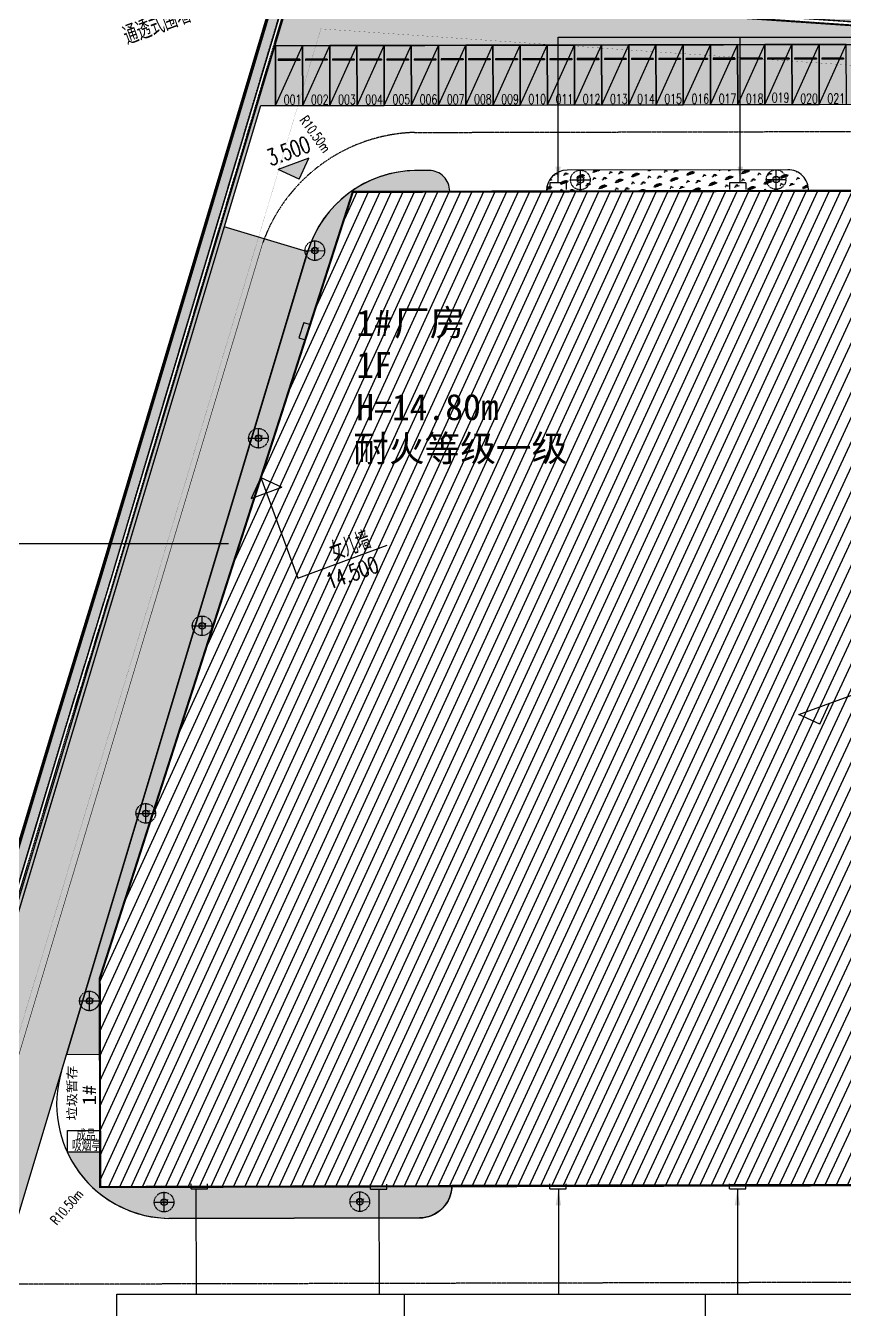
# Model space of a CAD drawing. Extents: x -23635 to 24049, y 82 to 60890.
# Drawn here: x -5513 to -4760, y 3933 to 5112 of the extents above; entities that cross this region are included whole.
import ezdxf
from ezdxf.xclip import XClip

# ---------------------------------------------------------------- set-up
doc = ezdxf.new("R2010")
doc.units = 0
for name, pattern in [('CENTER', [2, 1.25, -0.25, 0.25, -0.25]), ('DASH', [0.35, 0.25, -0.1]), ('DOTE', [2.4200000000000004, 2, -0.2, 0.02, -0.2])]:
    doc.linetypes.add(name, pattern=pattern)
for name, color, linetype in [('!ZN3-铝板幕墙-3', 3, 'Continuous'), ('0-HX', 1, 'Continuous'), ('A-AXIS-DOTE', 14, 'DOTE'), ('A-Car', 155, 'Continuous'), ('A-CURTAIN', 84, 'Continuous'), ('A-HATCH-1', 252, 'Continuous'), ('A-LIN-V', 9, 'Continuous'), ('A-SFCE', 30, 'Continuous'), ('A-STAIR', 150, 'Continuous'), ('AS-WALL', 40, 'Continuous'), ('DIM', 173, 'Continuous'), ('PUB_TEXT', 7, 'Continuous'), ('建-尺寸', 3, 'Continuous'), ('建-文字', 7, 'Continuous'), ('建-标高', 3, 'Continuous'), ('建筑物控制线', 7, 'Continuous'), ('总-标高', 3, 'Continuous'), ('黄', 40, 'Continuous')]:
    doc.layers.add(name, color=color, linetype=linetype)
doc.styles.add('_TCH_DIM', font='SIMPLEX', dxfattribs={"bigfont": 'GBCBIG'})
doc.styles.add('A-DIM', font='SIMPLEX', dxfattribs={"bigfont": 'GBCBIG'})
doc.styles.add('A-STANDARD', font='SIMPLEX', dxfattribs={"bigfont": 'GBCBIG'})
doc.styles.add('DHTEXT-1', font='ROMANS.shx', dxfattribs={"width": 0.7, "bigfont": 'CHINESE.shx'})
doc.styles.add('黑体', font='simhei.ttf', dxfattribs={"height": 12})
doc.dimstyles.new('ZN10', dxfattribs={"dimscale": 10, "dimtxt": 2.5, "dimasz": 1.5, "dimexe": 1, "dimexo": 2, "dimgap": 0.9, "dimtad": 1, "dimdec": 0, "dimdsep": 46, "dimtxsty": 'DHTEXT-1', "dimblk": 'ARCHTICK', "dimcen": 2.5, "dimclrd": 173, "dimclre": 173, "dimclrt": 7, "dimazin": 2, "dimtfac": 1, "dimtix": 1, "dimtmove": 2, "dimatfit": 3, "dimfxl": 0, "dimarcsym": 0})
pattern_1 = [(19.99999999999998, (440.107795715332, 194.2398300170898), (956.275963936384, 2050.740422578524), [240, -48, 64, -48, 240, -960]), (19.99999999999998, (348.5154342651367, 211.9834671020508), (956.275963936384, 2050.740422578524), [160, -120, 240, -120, 160, -800]), (19.99999999999998, (655.8504104614258, 1004.918022155762), (956.275963936384, 2050.740422578524), [200, -80, 200, -1120]), (19.99999999999998, (-205.3501281738281, 1032.003547668457), (956.275963936384, 2050.740422578524), [80, -160, 80, -1280]), (110, (-54.99931335449219, 1086.72677230835), (-2050.740422578524, 956.275963936384), [143.9999999999999, -1456]), (110, (724.3924865722656, 348.7915229797363), (-2050.740422578524, 956.275963936384), [159.9999999999999, -1440]), (110, (881.3766403198242, 1087.002857208252), (-2050.740422578524, 956.275963936384), [159.9999999999999, -1440]), (65.00000000000001, (925.3208694458008, 404.8966331481934), (-547.2322293314808, 1503.508193286057), [160, -2102.7416992]), (154.9999999999999, (534.4087371826172, 262.6162528991699), (-1503.508193286057, -547.2322293314808), [160, -2102.741699199999]), (83.43494882, (877.4794540405273, 395.9972076416016), (-547.2322292444445, 1503.508193285503), [160, -3417.7087632]), (95.96375653, (799.5678939819336, 376.1531410217285), (-547.2322291846804, 1503.508193052025), [159.9999999999999, -6436.969001599999]), (95.96375653, (956.5520477294922, 1114.364471435547), (-547.2322291846804, 1503.508193052025), [128, -6468.969001599999]), (95.96375653, (-24.92916107177734, 1097.671417236328), (-547.2322291846804, 1503.508193052025), [112, -6484.969001599998]), (124.03624347, (649.2170791625977, 321.4299125671387), (-547.2322292935037, 1503.508193012417), [160, -6436.9690016]), (124.03624347, (806.2012252807617, 1059.641246795654), (-547.2322292935037, 1503.508193012417), [128, -6468.9690016]), (124.03624347, (-85.06947326660156, 1075.782127380371), (-547.2322292935037, 1503.508193012417), [112, -6484.9690016]), (136.5650512, (576.7778244018555, 286.5507621765137), (-547.2322299226216, 1503.508193038666), [159.9999999999999, -3417.706876319999])]

# ---------------------------------------------------------------- blocks, each defined once
blk = doc.blocks.new('GGRrrrr')
at = {"layer": 'A-CURTAIN'}
h = blk.add_hatch(dxfattribs=at)
h.set_pattern_fill('草坪或沼泽', color=256, scale=400, angle=19.99999999999998)
h.set_pattern_definition(pattern_1)
h.paths.add_polyline_path([(1393117.320922852, 618300.9193000793), (1393292.936767578, 540880.4741477966), (1330517.002159119, 532866.5696678162), (1241737.975387573, 527102.5202484131), (1161598.890319824, 521245.7613601685), (1240382.850791931, 783371.5528144836), (1244595.073738098, 797109.7279624939), (1261185.678756714, 852563.1131820679), (1335771.367614746, 847453.3053207397), (1355485.375518799, 842594.5098495483), (1380777.422203064, 840861.7712898254), (1392639.610717773, 828900.035358429), (1392845.235137939, 738250.2696037292), (1391845.237701416, 738248.0012702942), (1391806.246421814, 755447.9559936523), (1391306.45426178, 755446.8222770691), (1391785.831069946, 764447.9511528015), (1391640.544288635, 828487.3259391785), (1380332.88168335, 839889.8824043274), (1355330.389472961, 841602.7838134766), (1335616.381584167, 846461.5792884827), (1261914.650527954, 851510.8278846741), (1245552.140869141, 796819.8416023254), (1241339.732727051, 783081.0626220703), (1162974.660324097, 522348.9729347229), (1241669.135520935, 528100.1562232971), (1330421.199440002, 533862.4550628662), (1392290.937599182, 541760.6755371094), (1392117.323532104, 618298.6509666443)])
h.paths.add_polyline_path([(1393076.15146637, 636450.5321846008), (1392076.154045105, 636448.2638511658), (1392062.989784241, 641998.404788971), (1391563.607894897, 641997.2195243835), (1392041.628883362, 650998.2749595642), (1391886.520614624, 720048.3890342712), (1392886.518035889, 720050.6573638916)])
h = blk.add_hatch(dxfattribs=at)
h.set_pattern_fill('草坪或沼泽', color=256, scale=400, angle=19.99999999999998)
h.set_pattern_definition([(19.99999999999998, (440.107795715332, 194.2398300170898), (956.2759639363836, 2050.740422578524), [240, -48, 64, -48, 240, -960]), (19.99999999999998, (348.5154342651367, 211.9834671020508), (956.2759639363836, 2050.740422578524), [160, -120, 240, -120, 160, -800]), (19.99999999999998, (655.8504104614258, 1004.918022155762), (956.2759639363836, 2050.740422578524), [200, -80, 200, -1120]), (19.99999999999998, (-205.3501281738281, 1032.003547668457), (956.2759639363836, 2050.740422578524), [80, -160, 80, -1280]), (110, (-54.99931335449219, 1086.72677230835), (-2050.740422578524, 956.2759639363836), [143.9999999999999, -1456]), (110, (724.3924865722656, 348.7915229797363), (-2050.740422578524, 956.2759639363836), [159.9999999999999, -1440]), (110, (881.3766403198242, 1087.002857208252), (-2050.740422578524, 956.2759639363836), [159.9999999999999, -1440]), (65.00000000000001, (925.3208694458008, 404.8966331481934), (-547.2322293314807, 1503.508193286057), [160, -2102.7416992]), (154.9999999999999, (534.4087371826172, 262.6162528991699), (-1503.508193286057, -547.2322293314807), [160, -2102.741699199999]), (83.43494882, (877.4794540405273, 395.9972076416016), (-547.2322292444445, 1503.508193285503), [160, -3417.7087632]), (95.96375653, (799.5678939819336, 376.1531410217285), (-547.2322291846804, 1503.508193052025), [159.9999999999999, -6436.969001599999]), (95.96375653, (956.5520477294922, 1114.364471435547), (-547.2322291846804, 1503.508193052025), [128, -6468.969001599999]), (95.96375653, (-24.92916107177734, 1097.671417236328), (-547.2322291846804, 1503.508193052025), [112, -6484.969001599998]), (124.03624347, (649.2170791625977, 321.4299125671387), (-547.2322292935037, 1503.508193012417), [160, -6436.9690016]), (124.03624347, (806.2012252807617, 1059.641246795654), (-547.2322292935037, 1503.508193012417), [128, -6468.9690016]), (124.03624347, (-85.06947326660156, 1075.782127380371), (-547.2322292935037, 1503.508193012417), [112, -6484.9690016]), (136.5650512, (576.7778244018555, 286.5507621765137), (-547.232229922622, 1503.508193038667), [159.9999999999999, -3417.706876319999])])
edge = h.paths.add_edge_path()
edge.add_line((1391002.783584595, 755446.1334381104), (1391033.862896324, 755969.2298610318))
edge.add_line((1391033.86289978, 755969.2298622131), (1391484.60933056, 764440.2374043328))
edge.add_line((1391484.609329224, 764440.2374038696), (1391240.917746339, 828322.242167785))
edge.add_line((1391240.917747498, 828322.2421684265), (1380155.065434195, 839501.1268444082))
edge.add_line((1380155.065429688, 839501.1268424988), (1355268.395031075, 841206.093397873))
edge.add_line((1355268.39503479, 841206.0933990479), (1335554.387081419, 846064.8888675765))
edge.add_line((1335554.387077332, 846064.8888664246), (1262206.239214119, 851089.9137592164))
edge.add_line((1262206.239219666, 851089.9137611389), (1173161.430034699, 554852.1791891612))
edge.add_line((1173161.430030823, 554852.1791877747), (1173522.489795612, 554879.6278408373))
edge.add_line((1173522.4897995, 554879.6278419495), (1259298.694751966, 840247.1814245735))
edge.add_line((1259298.694747925, 840247.1814231873), (1260664.251583645, 840250.287743258))
edge.add_line((1260664.251579285, 840250.2877464294), (1260650.720505403, 845748.0085758491))
edge.add_line((1260650.72051239, 845748.0085716248), (1335651.042472096, 845918.1516353745))
edge.add_line((1335651.042472839, 845918.151638031), (1335663.543034486, 840420.7167655955))
edge.add_line((1335663.543029785, 840420.7167663574), (1342663.498677632, 840436.620142065))
edge.add_line((1342663.498680115, 840436.6201400757), (1342656.698541388, 843434.4194341273))
edge.add_line((1342656.698539734, 843434.4194335938), (1345656.684828249, 843441.2245361431))
edge.add_line((1345656.684829712, 843441.2245368958), (1345663.514863657, 840443.5152480957))
edge.add_line((1345663.514862061, 840443.515247345), (1365660.002805453, 840488.87754378))
edge.add_line((1365660.002807617, 840488.8775444031), (1374552.106933233, 839873.2337869616))
edge.add_arc((1367357.655082703, 824128.4532546997), 17310.63983173795, 5.5802626876526915, 65.44234737564938, ccw=False)
edge.add_line((1384586.259040833, 825811.7408561707), (1385552.940604924, 825812.0992239242))
edge.add_line((1385552.940605164, 825812.0992240906), (1390246.63666195, 825822.7249858105))
edge.add_line((1390246.636665344, 825822.72498703), (1390404.911168448, 755445.2751032704))
edge.add_line((1390404.911170959, 755445.2751045227), (1391002.783589707, 755446.1334401162))
h = blk.add_hatch(dxfattribs=at)
h.set_pattern_fill('草坪或沼泽', color=256, scale=400, angle=19.99999999999998)
h.set_pattern_definition(pattern_1)
edge = h.paths.add_edge_path()
edge.add_line((1244511.714828491, 753063.8315238953), (1244495.919566525, 760027.0825533024))
edge.add_line((1244495.91960144, 760027.0825538635), (1267770.087429236, 832316.7940167233))
edge.add_line((1267770.087432861, 832316.7940177917), (1276681.976823113, 832337.0095257644))
edge.add_line((1276681.976821899, 832337.0095252991), (1276681.864180329, 832386.6813997305))
edge.add_arc((1274781.869064331, 832382.3714904785), 1900.000004354328, 0.1299683560727448, 90.13029558499731)
edge.add_line((1274777.548301697, 834282.3665809631), (1273442.691794555, 834279.3309857612))
edge.add_arc((1273670.986663818, 823776.4695892334), 10505.34226203356, 91.24521050012937, 163.5760376897314)
edge.add_line((1263594.306396484, 826746.7777709961), (1241444.485177469, 753056.8738986957))
edge.add_line((1241444.485176086, 753056.8738975525), (1244511.714866437, 753063.8315246797))
h = blk.add_hatch(dxfattribs=at)
h.set_pattern_fill('草坪或沼泽', color=256, scale=400, angle=19.99999999999998)
h.set_pattern_definition(pattern_1)
edge = h.paths.add_edge_path()
edge.add_line((1285581.953941345, 832357.1979942322), (1309681.237586975, 832411.8641967773))
edge.add_arc((1307781.783744812, 832457.4163208008), 1900.000000747431, 358.6262135468809, 450.130295675967)
edge.add_line((1307777.462928772, 834357.411403656), (1287477.515419006, 834311.2474632263))
edge.add_arc((1287481.836204529, 832411.2523841858), 1899.999998556462, 90.13029564319118, 180.1299678000027)
edge.add_line((1285581.841117859, 832406.9424934387), (1285581.953964233, 832357.1980018616))
h = blk.add_hatch(dxfattribs=at)
h.set_pattern_fill('草坪或沼泽', color=256, scale=400, angle=19.99999999999998)
h.set_pattern_definition(pattern_1)
edge = h.paths.add_edge_path()
edge.add_arc((1251035.08908844, 748479.080696106), 10502.4191854123, 204.9011365285855, 269.0242459533844)
edge.add_line((1250856.24029541, 737978.1844558716), (1273895.891715717, 738030.4470174348))
edge.add_arc((1273887.830123901, 741033.4533042908), 3003.017108624813, 270.1538102820707, 358.1640819205608)
edge.add_line((1276889.305717468, 740937.2446479797), (1244539.388879331, 740863.8629252309))
edge.add_line((1244539.388885498, 740863.8629264832), (1244532.130176988, 744063.8546750674))
edge.add_line((1244532.130172729, 744063.854675293), (1241508.802618243, 744056.9966351244))
for points in [[(1161598.890319824, 521245.7613601685), (1240382.850791931, 783371.5528144836), (1244595.073738098, 797109.7279624939), (1261185.678756714, 852563.1131820679), (1335771.367614746, 847453.3053207397), (1355485.375518799, 842594.5098495483), (1380777.422203064, 840861.7712898254), (1392639.610717773, 828900.035358429), (1392845.235137939, 738250.2696037292), (1391845.237701416, 738248.0012702942), (1391806.246421814, 755447.9559936523), (1391306.45426178, 755446.8222770691), (1391785.831069946, 764447.9511528015), (1391640.544288635, 828487.3259391785), (1380332.88168335, 839889.8824043274), (1355330.389472961, 841602.7838134766), (1335616.381584167, 846461.5792884827), (1261914.650527954, 851510.8278846741), (1245552.140869141, 796819.8416023254), (1241339.732727051, 783081.0626220703), (1162974.660324097, 522348.9729347229)], [(1391240.917747498, 828322.2421684265), (1380155.065429688, 839501.1268424988), (1355268.39503479, 841206.0933990479), (1335554.387077332, 846064.8888664246), (1262206.239219666, 851089.9137611389), (1173161.430030823, 554852.1791877747)]]:
    blk.add_lwpolyline(points, dxfattribs=at)
for points in [[(1173522.4897995, 554879.6278419495), (1259298.694747925, 840247.1814231873), (1260664.251579285, 840250.2877464294), (1260650.72051239, 845748.0085716248), (1335651.042472839, 845918.151638031), (1335663.543029785, 840420.7167663574), (1342663.498680115, 840436.6201400757), (1342656.698539734, 843434.4194335938), (1345656.684829712, 843441.2245368958), (1345663.514862061, 840443.515247345), (1365660.002807617, 840488.8775444031), (1374552.106933594, 839873.2337875366, -0.2673043221881901), (1384586.259040833, 825811.7408561707)], [(1241509.020378113, 744056.9971313477, 0.2873268089435856), (1250856.24029541, 737978.1844558716), (1273895.891716003, 738030.4470176697, 0.4040783612994883), (1276889.305717468, 740937.2446479797), (1244539.388885498, 740863.8629264832), (1244532.130172729, 744063.854675293), (1241508.802619934, 744056.996635437)]]:
    blk.add_lwpolyline(points, format="xyb", dxfattribs=at)
for points in [[(1244511.714828491, 753063.8315238953), (1244495.91960144, 760027.0825538635), (1267770.087432861, 832316.7940177917), (1276681.976821899, 832337.0095252991), (1276681.864181519, 832386.6814002991, 0.4142152351523207), (1274777.548301697, 834282.3665809631), (1273442.691795349, 834279.330986023, 0.3265163471127786), (1263594.306396484, 826746.7777709961), (1241444.485176086, 753056.8738975525)], [(1285581.953941345, 832357.1979942322), (1309681.237617493, 832411.864200592, 0.4219234257304527), (1307777.462928772, 834357.411403656), (1287477.515472412, 834311.247467041, 0.4142118864557647), (1285581.841117859, 832406.9424934387)]]:
    blk.add_lwpolyline(points, format="xyb", close=True, dxfattribs=at)
blk = doc.blocks.new('建筑-停车位-2400x5300')
blk.add_lwpolyline([(-49.99999999813735, 199.9999999757856), (-50.00000090897083, -5299.999999886379), (2449.999999089167, -5299.999999826774), (2449.999999998137, 200.0000000335276)], close=True)
for points in [[(2449.999999998137, 200.0000000335276), (-50.00000090897083, -5299.999999886379)], [(199.9999990900978, -3953.625492763415), (2199.999999090098, -3953.625492763415)], [(199.9999990900978, -4053.625492763415), (199.9999990900978, -3953.625492763415)], [(199.9999990900978, -4053.625492763415), (2199.999999090098, -4053.625492763415)], [(2199.999999090098, -4053.625492763415), (2199.999999090098, -3953.625492763415)]]:
    blk.add_lwpolyline(points)
blk = doc.blocks.new('G$C29A62568')
at = {"layer": 'A-Car', "extrusion": (7.103892189259454e-08, 1.937544352733996e-07, 0.9999999999999788), "rotation": 159.8002921507157}
for p in [(40588256577.38128, 3380449758.728113, 3538.323122636227), (40588258923.61818, 3380448895.494576, 3538.323122055044), (40588261269.85525, 3380448032.261044, 3538.323121473867), (40588263616.09214, 3380447169.027511, 3538.323120892685), (40588265962.3291, 3380446305.793974, 3538.323120311504), (40588268308.56606, 3380445442.560441, 3538.32311973032), (40588270654.80297, 3380444579.326904, 3538.323119149134), (40588273001.03999, 3380443716.093369, 3538.323118567959), (40588275347.27695, 3380442852.859837, 3538.323117986772), (40588277693.51395, 3380441989.626305, 3538.323117405599), (40588280039.75082, 3380441126.39277, 3538.323116824409), (40588282385.98776, 3380440263.159234, 3538.323116243232), (40588284732.22483, 3380439399.925704, 3538.323115662046), (40588287078.46168, 3380438536.692165, 3538.323115080868), (40588289424.6987, 3380437673.458629, 3538.323114499683), (40588291770.93565, 3380436810.225096, 3538.323113918506), (40588294117.1726, 3380435946.991559, 3538.323113337321), (40588296463.40956, 3380435083.758026, 3538.323112756137), (40588298809.64645, 3380434220.524493, 3538.323112174945), (40588301155.88348, 3380433357.290956, 3538.323111593772), (40588303502.12038, 3380432494.05742, 3538.323111012587)]:
    blk.add_blockref('建筑-停车位-2400x5300', p, dxfattribs=at)
blk = doc.blocks.new('G$CD8C487B3')
at = {"layer": 'A-LIN-V'}
blk.add_lwpolyline([(-829.9999923706055, 1420.000015258789), (1170.000009536743, 1420.000015258789), (1170.000015258789, -1579.999984741211), (-829.9999923706055, -1579.999984741211)], close=True, dxfattribs=at)
at = {"layer": '建-文字', "style": 'A-STANDARD'}
for s, p in [('成品', (131.3953342437744, -770.7031173706055)), ('吸烟亭', (1076.070449829102, -1170.814247131348))]:
    blk.add_text(s, height=1057.777777777778, rotation=89.99999981319148, dxfattribs=at).set_placement(p)
blk = doc.blocks.new('55555555555555555555555555555')
at = {"layer": '建-文字', "style": 'A-STANDARD', "width": 0.7058823529411765}
for s, p in [('001', (40588255175.73572, 3380450026.954892)), ('002', (40588257523.92146, 3380449169.036646)), ('003', (40588259872.10724, 3380448311.11838)), ('004', (40588262220.29298, 3380447453.200134)), ('005', (40588264568.47873, 3380446595.281897)), ('006', (40588266916.66447, 3380445737.363628)), ('007', (40588269264.85019, 3380444879.445397)), ('008', (40588271613.03593, 3380444021.527151)), ('009', (40588273961.22166, 3380443163.608886)), ('010', (40588276309.40746, 3380442305.690618)), ('011', (40588278657.59314, 3380441447.772399)), ('012', (40588281005.77895, 3380440589.854148)), ('013', (40588283353.96468, 3380439731.935868)), ('014', (40588285702.15034, 3380438874.017643)), ('015', (40588288050.33612, 3380438016.099382)), ('016', (40588290398.52189, 3380437158.181153)), ('017', (40588292746.70762, 3380436300.262877)), ('018', (40588295094.89336, 3380435442.344625)), ('019', (40588297362.20415, 3380434709.451086)), ('020', (40588299791.26477, 3380433726.508155)), ('021', (40588302139.45061, 3380432868.589908))]:
    blk.add_text(s, height=892.5, rotation=339.9297114345931, dxfattribs=at).set_placement(p)
blk = doc.blocks.new('G$C8544DC05')
at = {"layer": 'A-AXIS-DOTE'}
for points in [[(-5.21540641784668e-08, -1.949999995529652), (-7.450580596923828e-09, -1.049999989569187)], [(-0.4500000402331352, -1.499999985098839), (0.4499999657273293, -1.49999999627471)]]:
    blk.add_lwpolyline(points, dxfattribs=at)
at = {"layer": 'A-LIN-V', "linetype": 'DASH', "ltscale": 0.001}
blk.add_circle((-3.725290298461914e-08, -1.49999999627471), 0.4500000024073871, dxfattribs=at)
at = {"layer": 'A-LIN-V'}
blk.add_circle((-3.725290298461914e-08, -1.49999999627471), 0.1500000024073871, dxfattribs=at)
at = {"layer": '建-文字', "style": 'A-STANDARD'}
blk.add_text('路灯', height=0.1762962962962963, dxfattribs=at).set_placement((-0.1305496512187852, -1.571952423734797))
blk = doc.blocks.new('rrrrrrrrrrrrrrrr')
at = {"layer": 'A-HATCH-1'}
h = blk.add_hatch(dxfattribs=at)
h.set_pattern_fill('编织金属网', color=256, scale=3000)
h.set_pattern_definition([(90, (300, 900), (-1200, 1800), [300, -3300]), (90, (600, 900), (-1200, 1800), [300, -3300]), (45, (300, 1200), (-5999.999999999809, -5399.99999999985), [2121.32034355962, -8061.017305526399]), (135, (600, 1200), (-5999.999999999807, 5399.99999999985), [2121.32034355962, -8061.017305526399])])
h.paths.add_polyline_path([(40588326766.95834, 3380429630.937966), (40588256321.38605, 3380455368.485463), (40588254434.74007, 3380450204.595783), (40588324880.26842, 3380424466.929785)])
h.paths.add_polyline_path([(40588342324.13419, 3380329280.830398), (40588347490.13212, 3380327393.380685), (40588371065.92594, 3380391920.921593), (40588365899.92809, 3380393808.371278), (40588342324.13427, 3380329280.830368)], is_closed=False)
h.paths.add_polyline_path([(40588308203.55444, 3380219865.035484), (40588315924.94431, 3380240998.661614), (40588316864.21605, 3380240655.489169), (40588331963.81348, 3380281983.471902), (40588325858.54319, 3380284214.094292), (40588303037.55853, 3380221752.484622)])
h.paths.add_polyline_path([(40588273800.49241, 3380125702.984636), (40588294390.85445, 3380182059.323965), (40588289224.85732, 3380183946.773546), (40588268634.49524, 3380127590.434074)])
h.paths.add_polyline_path([(40588123180.35559, 3380179894.848302), (40588089539.62916, 3380189554.118116), (40588088022.61295, 3380184270.744923, 0.005122832545512191), (40588088317.15343, 3380184182.897159), (40588120994.03511, 3380174800.376338, 0.02905026545590285), (40588121673.63083, 3380174647.317626)])
h = blk.add_hatch(dxfattribs=at)
h.set_pattern_fill('S形人行道砖', color=256, scale=2000)
h.set_pattern_definition([(0, (0, 0), (3000, 1000), [2000, -6000]), (90, (0, 0), (-2000, 2000), [2000, -6000]), (45, (0, 2000), (3000.000000057074, 1000.000000019025), [1414.4, -4242.4, 1414.4, -4242.5084984])])
h.paths.add_polyline_path([(40588080466.29776, 3380207612.947364), (40588252557.11366, 3380436566.106614), (40588246162.15751, 3380441372.824391), (40588074071.34161, 3380212419.665152)])
h.paths.add_polyline_path([(40588357551.6507, 3380394270.803479), (40588331951.16237, 3380324201.622723), (40588339465.34097, 3380321456.241163), (40588365899.92809, 3380393808.371278), (40588358117.88198, 3380396651.620718, -0.05846643036177237)])
h.paths.add_polyline_path([(40588320609.30454, 3380293158.672472), (40588297033.33985, 3380228630.663898), (40588304547.51823, 3380225885.282366), (40588328123.48275, 3380290413.291053)])
h.paths.add_polyline_path([(40588266345.49557, 3380144637.261932), (40588273859.67415, 3380141891.880311), (40588293205.6886, 3380194842.409006), (40588285691.51013, 3380197587.790587)])
at = {"layer": 'A-STAIR'}
for p, q in [((40588254433.9659, 3380450202.476834), (40588256321.38605, 3380455368.485463)), ((40588256321.38605, 3380455368.485463), (40588326766.95834, 3380429630.937966)), ((40588074057.71376, 3380212401.534368), (40588253152.58821, 3380450673.037104)), ((40588253152.58821, 3380450673.037104), (40588353125.53899, 3380414147.362922)), ((40588205313.47388, 3380373712.197039), (40588252557.11366, 3380436566.106615))]:
    blk.add_line(p, q, dxfattribs=at)
for points in [[(40588252557.11366, 3380436566.106614), (40588246162.15751, 3380441372.824391)], [(40588080452.66991, 3380207594.816586), (40588252557.11366, 3380436566.106612)], [(40588266752.29499, 3380437293.574668), (40588275109.74055, 3380434233.649765)], [(40588297740.44958, 3380425947.832087), (40588306098.02183, 3380422887.860797)], [(40588235403.5842, 3380351491.354941), (40588319327.56726, 3380320828.876783)]]:
    blk.add_lwpolyline(points, dxfattribs=at)
for points in [[(40588266752.29499, 3380437293.574668, 0.4142152351523207), (40588265619.69542, 3380439730.223893), (40588264365.89577, 3380440188.304177)], [(40588297730.62135, 3380425922.445581), (40588297730.62136, 3380425922.445579, 0.4219234257304527), (40588296615.74716, 3380428405.703019), (40588277548.479, 3380435371.999188, 0.4142118864557647), (40588275111.84369, 3380434239.406112), (40588275094.77267, 3380434192.682365)], [(40588235403.5842, 3380351491.354941), (40588235403.5842, 3380351491.354936, -0.4142135613429953), (40588231556.24919, 3380349703.055946), (40588209915.68633, 3380357609.65497)]]:
    blk.add_lwpolyline(points, format="xyb", dxfattribs=at)
for centre, radius, start, end in [((40588260950.4936, 3380430257.289528), 10499.99999812375, 69.93003899752043, 143.0699379236733), ((40588213706.85383, 3380367403.379951), 10500, 143.0699379757264, 249.9297114077665)]:
    blk.add_arc(centre, radius, start, end, dxfattribs=at)
at = {"layer": '黄', "linetype": 'DASH', "ltscale": 10}
for p, q in [((40588265566.98133, 3380443475.764221), (40588322097.13728, 3380422822.264977)), ((40588346005.36702, 3380301473.370477), (40588188913.04743, 3380358868.641964))]:
    blk.add_line(p, q, dxfattribs=at)
at = {"layer": '黄', "linetype": 'DASH', "ltscale": 10, "const_width": 50}
blk.add_lwpolyline([(40588077067.33736, 3380210066.810011), (40588248945.46794, 3380438737.008338)], dxfattribs=at)
at = {"layer": '黄', "linetype": 'DASH', "ltscale": 10}
blk.add_arc((40588260719.97893, 3380428957.028989), 15306.43998597896, 71.53868742418092, 140.2867750979793, dxfattribs=at)
blk = doc.blocks.new('20250902102241')
at = {"layer": 'A-HATCH-1'}
h = blk.add_hatch(dxfattribs=at)
h.set_pattern_fill('ANSI31', color=256, scale=599.9999999999999, angle=20.20025663620597)
h.set_pattern_definition([(65.20025663620596, (-36924610921.46326, -17187446792.21843), (-864.6598378389604, 399.5242355956683), [])])
h.paths.add_polyline_path([(-63157.29905701056, 199850.1826972961), (-63156.61853790656, 199550.1834678631), (-173806.3339004554, 199299.188434599), (-173849.8032455482, 218462.4080657959), (-150575.6353607215, 290752.1195335388), (-63363.94747925177, 290949.9483032227), (-63363.2669143714, 290649.9491004944), (-60563.27406311408, 290656.3005447388), (-60563.9545593299, 290956.2997779828), (-47513.98830414191, 290985.9019622784), (-47306.65926361457, 199586.1371307373), (-60356.85248566046, 199656.5346717834), (-60357.30620575324, 199856.5341415405)])
at = {"layer": '建-标高'}
blk.add_hatch(color=256, dxfattribs=at).paths.add_polyline_path([(-155512.3317489661, 291927.5845451355), (-154622.5481414832, 293853.2753601074), (-157438.0225677527, 292817.3681526184)], flags=17)
at = {"layer": '!ZN3-铝板幕墙-3', "ltscale": 2000}
for p, q in [((-132444.3575195743, 291585.0661464087), (-132444.3575195743, 290984.3290864811)), ((-130944.3576245542, 291585.0661464087), (-132444.3575195743, 291585.0661464087)), ((-130944.3576245542, 291585.0661464087), (-130944.3576245542, 290984.3290864811)), ((-115944.3574346848, 291585.066146402), (-115944.3574346848, 290984.3290864744)), ((-114444.3575396646, 291585.066146402), (-115944.3574346848, 291585.066146402)), ((-114444.3575396646, 291585.066146402), (-114444.3575396646, 290984.3290864744)), ((-155068.5129452103, 278757.4283763796), (-155528.2103004777, 277329.6055489179)), ((-155068.5129452103, 278757.4283763796), (-154496.6821802121, 278573.3235383882)), ((-155528.2103004777, 277329.6055489179), (-154956.3795354795, 277145.5007109265)), ((-165444.4827062413, 199121.6063561033), (-165444.4827062413, 199591.623265096)), ((-163944.4828112212, 199121.6063561033), (-163944.4828112212, 199591.623265096)), ((-148944.44104785, 199105.7679764723), (-148944.44104785, 199575.7848854651)), ((-147444.4411528299, 199105.7679764723), (-147444.4411528299, 199575.7848854651)), ((-132444.3575206861, 199121.6063561033), (-132444.3575206861, 199591.623265096)), ((-130944.3576256659, 199121.6063561033), (-130944.3576256659, 199591.623265096)), ((-115944.4410272584, 199121.6063561033), (-115944.4410272584, 199591.623265096)), ((-114444.4411322382, 199121.6063561033), (-114444.4411322382, 199591.623265096)), ((-165444.4827062413, 199121.6063561033), (-163944.4828112212, 199121.6063561033)), ((-148944.44104785, 199105.7679764723), (-147444.4411528299, 199105.7679764723)), ((-132444.3575206861, 199121.6063561033), (-130944.3576256659, 199121.6063561033)), ((-115944.4410272584, 199121.6063561033), (-114444.4411322382, 199121.6063561033))]:
    blk.add_line(p, q, dxfattribs=at)
at = {"color": 1, "linetype": 'DASH', "ltscale": 3, "const_width": 299.9999999999999}
blk.add_lwpolyline([(-25706.11210632697, 287335.3608856201), (-37568.30062103644, 299297.0968132019), (-62860.347274784, 301029.8353767395), (-82574.35516357794, 305888.630847929), (-157160.0440750159, 310998.4387092572), (-173750.6490783729, 255545.0534896832), (-177962.8720397986, 241806.8783378601), (-256746.8324661292, -20318.91311264038), (-176607.7474212684, -14462.15422439575), (-87828.72065735236, -8698.104804992676), (-25052.78605652228, -684.200325012207)], close=True, dxfattribs=at)
at = {"layer": '0-HX', "linetype": 'CENTER', "ltscale": 0.2}
blk.add_lwpolyline([(-25706.11210632697, 287335.3608856201), (-37568.30062103644, 299297.0968132019), (-62860.347274784, 301029.8353767395), (-82574.35516357794, 305888.630847929), (-157160.0440750159, 310998.4387092572), (-173750.6490783729, 255545.0534896832), (-177962.8720397986, 241806.8783378601), (-256746.8324661292, -20318.91311264038), (-176607.7474212684, -14462.15422439575), (-87828.72065735236, -8698.104804992676), (-25052.78605652228, -684.200325012207)], close=True, dxfattribs=at)
at = {"layer": 'A-SFCE', "linetype": 'DASH'}
for points in [[(-26203.67369842902, 65833.66236495972), (-26054.78524017707, 196.0010642986745), (-87924.5233383216, -7702.219402313232), (-176676.5872421302, -13464.51823425293), (-255371.0624771155, -19215.70153808594), (-177005.9884491004, 241516.3933601342), (-172793.5820770282, 255255.1666793823), (-156431.0723037757, 309946.1534156799), (-82729.34131622687, 304896.9048156738), (-63015.33333588019, 300038.10935211), (-43570.06946564093, 298705.9293479919), (-38012.84114837833, 298325.2079353314), (-26705.17849731818, 286922.6514625531), (-26559.90596771613, 222879.0951576196), (-27039.7119445838, 213873.826259613)], [(-26503.67293548957, 65832.9818649292), (-26355.38498688117, 460.0614776592702), (-87953.26416015811, -7403.453784942627), (-176697.2392044105, -13165.22743988037), (-254958.3314819373, -18884.73806381226), (-176718.9238510169, 241429.2463035583), (-172506.4619369544, 255168.2007713318), (-156212.3807754554, 309630.4678230286), (-82775.83713531867, 304599.387008667), (-63061.82916260138, 299740.5915412903), (-43590.57417297736, 298406.6309013367), (-38146.2033004798, 298033.6412734985), (-27004.89842987433, 286798.838634491), (-26859.92408752814, 222886.7415618896), (-27339.28703308478, 213889.7877960205)]]:
    blk.add_lwpolyline(points, dxfattribs=at)
at = {"layer": 'AS-WALL', "color": 20, "true_color": 0xf72408, "const_width": 200.0000000000001}
blk.add_lwpolyline([(-63157.29905701056, 199850.1826972961), (-63156.61853790656, 199550.1834678631), (-173806.3339004554, 199299.188434599), (-173849.8032455482, 218462.4080657959), (-150575.6353607215, 290752.1195335388), (-63363.94747925177, 290949.9483032227), (-63363.2669143714, 290649.9491004944), (-60563.27406311408, 290656.3005447388), (-60563.9545593299, 290956.2997779828), (-47513.98830414191, 290985.9019622784), (-47306.65926361457, 199586.1371307373), (-60356.85248566046, 199656.5346717834), (-60357.30620575324, 199856.5341415405)], close=True, dxfattribs=at)
at = {"layer": '建-尺寸'}
for points in [[(-155740.347854618, 297016.0338516217, 0, 0, 0), (-151506.4350814857, 291192.4625625592, 198, 0, 0), (-151153.6090164222, 290707.1649589539, 0, 0, 0)], [(-177427.6626586951, 195576.4642219543, 0, 0, 0), (-174905.4728622474, 198481.495967865, 198, 0, 0), (-174512.1143035926, 198934.5622367859, 0, 0, 0)]]:
    blk.add_lwpolyline(points, format="xyseb", dxfattribs=at)
at = {"layer": '建-标高'}
for p, q in [((-154622.5481414832, 293853.2753601074), (-157438.0225677527, 292817.3681526184)), ((-155512.3317489661, 291927.5845451355), (-154622.5481414832, 293853.2753601074)), ((-155512.3317489661, 291927.5845451355), (-157438.0225677527, 292817.3681526184)), ((-159024.5285339393, 264509.8043479919), (-159914.3121490516, 262584.1135292053)), ((-159024.5285339393, 264509.8043479919), (-157098.837722782, 263620.0207405072)), ((-159024.5285339393, 264509.8043479919), (-155624.2209243812, 255268.1666221581)), ((-159914.3121490516, 262584.1135292053), (-157098.837722782, 263620.0207405072)), ((-155624.2209243812, 255268.1666221581), (-147419.7367706336, 258286.8707466107))]:
    blk.add_line(p, q, dxfattribs=at)
at = {"layer": '建筑物控制线', "color": 6, "linetype": 'CENTER', "ltscale": 0.2, "const_width": 9.999999999999998}
blk.add_lwpolyline([(-30701.44413757697, 285271.8137435894), (-39791.00328064337, 294437.6524047833), (-63635.27767944708, 296071.2052078247), (-83349.28556824103, 300930.0006790161), (-153515.1852722205, 305737.0122032147), (-168965.3134841956, 254095.6217040997), (-173178.4621505775, 240354.4273872357), (-249867.9826507606, -14802.85524749756), (-176951.9466629066, -9473.974319458008), (-88307.73432922736, -3718.677833557129), (-30062.78190613165, 3716.806610105559)], close=True, dxfattribs=at)
at = {"layer": '总-标高'}
for p, q in [((-109553.7605514564, 242723.1176147461), (-98573.41028595343, 246763.1557235718)), ((-107628.0697326697, 241833.3340034466), (-106738.2861251868, 243759.0248222332)), ((-107628.0697326697, 241833.3340034466), (-109553.7605514564, 242723.1176147461))]:
    blk.add_line(p, q, dxfattribs=at)
blk.add_blockref('GGRrrrr', (-1418345.7228241, -541564.6744804382))
at = {"extrusion": (7.017679636254353e-10, -2.063657363360048e-07, 0.9999999999999788), "rotation": 20.33000348399271}
blk.add_blockref('G$C29A62568', (-36885594178.77778, -17271018556.44515, 17.2737293616151), dxfattribs=at)
at = {"layer": 'A-LIN-V'}
for name, p, rotation in [('rrrrrrrrrrrrrrrr', (-36924610921.46326, -17187446792.21843), 20.20025663620597), ('55555555555555555555555555555', (-36924610921.46326, -17187446792.21843), 20.20025663620597), ('G$CD8C487B3', (-175236.2430114783, 203665.9561119061), 270.1299682649818)]:
    blk.add_blockref(name, p, dxfattribs=dict(at, rotation=rotation))
at = {"layer": 'A-LIN-V', "xscale": 2000, "yscale": 2000, "zscale": 2000, "rotation": 0.1299708862820425}
for p in [(-129655.5650558509, 294849.5638618469), (-111655.6113662757, 294890.3944969177), (-154080.2491836585, 288353.2763977032), (-159261.7065124549, 271115.1645584106), (-164443.1638565101, 253877.0527153015), (-169624.621215824, 236638.9408798218), (-174806.0785903968, 219400.8290481567), (-167942.5796127357, 200912.4731178265), (-149942.6259231586, 200953.303756712)]:
    blk.add_blockref('G$C8544DC05', p, dxfattribs=at)
at = {"layer": 'A-AXIS-DOTE', "color": 7, "style": '_TCH_DIM'}
blk.add_text('通透式围墙', height=1762.962962962963, rotation=20.20026887154066, dxfattribs=at).set_placement((-171292.5242919959, 304180.4888877869))
at = {"layer": 'PUB_TEXT', "style": '黑体', "width": 1.1}
for s, height, p in [('垃圾暂存', 840.0000000000002, (-175984.3227081336, 205411.6227607727)), ('1#', 1260, (-174180.9572601356, 206798.3768959027))]:
    blk.add_text(s, height=height, rotation=89.99989069349452, dxfattribs=at).set_placement(p)
at = {"layer": '建-尺寸', "color": 7, "style": 'A-DIM', "width": 0.7058823529411765}
for rotation, p in [(306.018246049274, (-155504.5689621009, 297335.8148269635)), (49.03499277646444, (-177792.332443241, 195734.1585655194))]:
    blk.add_text('R10.50m', height=892.4999999999999, rotation=rotation, dxfattribs=at).set_placement(p)
at = {"layer": '建-文字', "style": '黑体'}
for s, p in [('1#', (-150251.3991470374, 277517.733833313)), ('厂房', (-146790.4638519324, 277525.584526062)), ('1F', (-150254.7109756507, 273637.7300643902)), ('H=14.80m', (-150255.9358978309, 269757.7286720276)), ('耐火等级一级', (-150542.7599029578, 265960.2767601013))]:
    blk.add_text(s, height=2406.437768240343, rotation=0.1299376237476065, dxfattribs=at).set_placement(p)
at = {"layer": '建-标高', "color": 7, "style": 'A-STANDARD', "width": 0.7058823529411765}
for s, p in [('3.500', (-158135.4766387977, 293120.1598587036)), ('14.500', (-152699.1259765644, 254180.8418769818))]:
    blk.add_text(s, height=1487.5, rotation=20.20026887154066, dxfattribs=at).set_placement(p)
at = {"layer": '建-标高', "color": 7, "style": 'A-STANDARD'}
blk.add_text('女儿墙', height=1762.962962962963, rotation=20.20026887154066, dxfattribs=at).set_placement((-152314.1815185584, 256746.5788192749))
blk = doc.blocks.new('_ArchTick')
at = {"color": 0, "linetype": 'ByBlock', "const_width": 0.4}
blk.add_lwpolyline([(-0.5, -0.5), (0.5, 0.5)], dxfattribs=at)

msp = doc.modelspace()

# ---------------------------------------------------------------- linework, layer by layer
at = {"layer": 'DIM'}
for points in [[(-5023.414591960609, 5101.746127774939), (-3706.287602367811, 5101.746127774939), (-3291.390004223213, 5101.746127774939)], [(-5429.399483093476, 3946.518691584468), (-3706.287602367811, 3946.518691584468), (-3291.390004223213, 3946.518691584468)]]:
    msp.add_lwpolyline(points, dxfattribs=at)

# ---------------------------------------------------------------- block references
at = {"ltscale": 1000}
ref = msp.add_blockref('20250902102241', (-3706.609688832621, 2052.015774187157), dxfattribs=dict(at, xscale=0.01, yscale=0.01, zscale=0.01))
XClip(ref).set_block_clipping_path([(-317074.07456316054, -93445.78059718944), (132623.15832491964, 357657.83471546136)])

# ---------------------------------------------------------------- leaders
at = {"layer": 'DIM', "ltscale": 120}
for points in [[(-5023.553264553264, 4967.866435651244), (-5023.553264553264, 5101.746127774939)], [(-4855.993164947793, 4967.866435651244), (-4855.993164947793, 5101.746127774939)], [(-5356.643312625057, 4043.231837748139), (-5356.450786266501, 3946.518691584468)], [(-5188.441103148675, 4043.231837748139), (-5188.24857679012, 3946.518691584468)], [(-5023.296559724427, 4043.231837748139), (-5023.104033365871, 3946.518691584468)], [(-4858.671819528035, 4043.231837748139), (-4858.479293169479, 3946.518691584468)], [(-5429.399483093476, 3874.47796358753), (-5429.399483093476, 3946.518691584468)], [(-5164.743198032907, 3874.47796358753), (-5164.743198032907, 3946.518691584468)], [(-4887.947978749356, 3874.47796358753), (-4887.947978749356, 3946.518691584468)]]:
    msp.add_leader(points, dimstyle='ZN10', dxfattribs=at)
at = {"layer": 'DIM'}
msp.add_leader([(-5326.618392884731, 4635.99562901631), (-5532.934409689158, 4635.99562901631), (-5739.250426493585, 4635.99562901631)], dimstyle='ZN10', dxfattribs=at)

doc.saveas('drawing.dxf')
